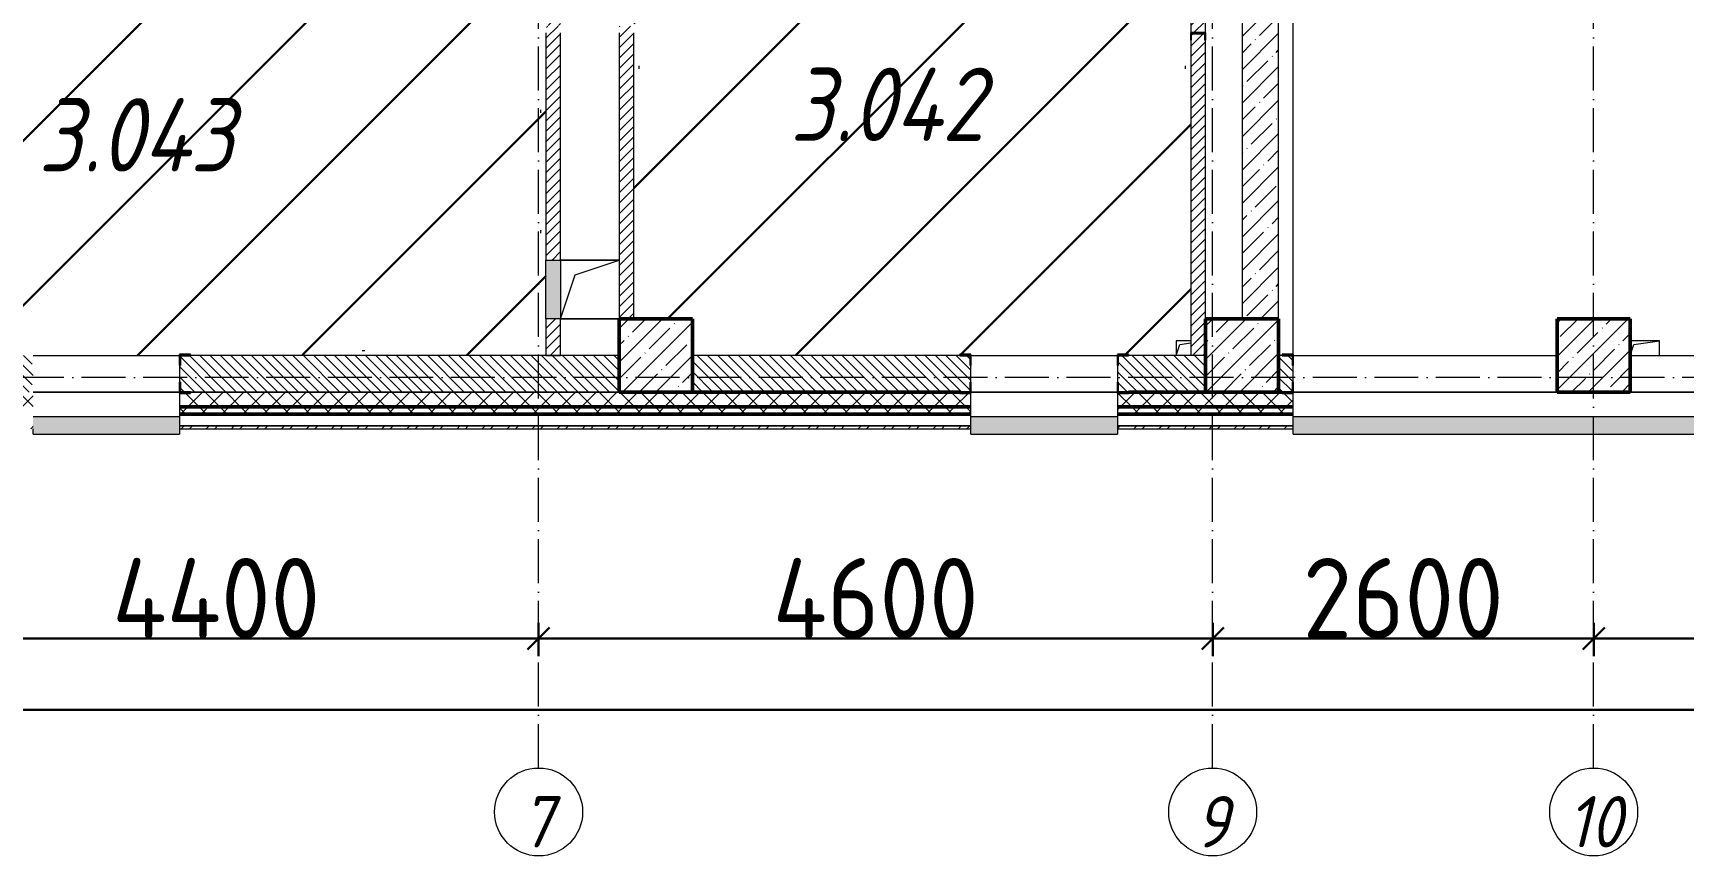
# Model space of a CAD drawing. Header units: millimetres. Extents: x 35697 to 388678, y -91946 to 171347.
# Drawn here: x 290171 to 301437, y -91946 to -86332 of the extents above; entities that cross this region are included whole.
import ezdxf

# ---------------------------------------------------------------- set-up
doc = ezdxf.new("R2010")
doc.units = ezdxf.units.MM
doc.linetypes.add('50_200_ШТРИХ_1Т_ш5_п1_п1_', pattern=[700, 500, -100, 0, -100])
for name, color, linetype, lineweight in [('2.1) ПГП окна 2.8 м', 5, 'Continuous', 30), ('A-____-____-DIMS', 7, 'Continuous', 9), ('A-DETL-____-OTLN-4', 7, 'Continuous', 18), ('A-FLOR-____-OTLN', 7, 'Continuous', 9), ('A-GENM-____-MCUT', 7, 'Continuous', 25), ('A-GENM-____-OTLN', 7, 'Continuous', 9), ('A-GENM-____-OTLN-1', 7, 'Continuous', 25), ('A-GLAZ-____-OTLN', 7, 'Continuous', 9), ('A-WALL-____-MCUT-1', 7, 'Continuous', 9), ('A-WALL-____-MCUT-2', 7, 'Continuous', 50), ('A-WALL-____-MCUT-3', 7, 'Continuous', 9), ('A-WALL-____-OTLN', 7, 'Continuous', 9), ('A-WALL-____-PATT-1', 7, 'Continuous', 9), ('A-WALL-FNSH-MCUT-1', 7, 'Continuous', 9), ('S-COLS-____-MCUT', 7, 'Continuous', 50), ('S-COLS-____-OTLN', 7, 'Continuous', 9), ('S-GRID-____-IDEN', 7, 'Continuous', 9), ('S-GRID-____-OTLN-1', 7, '50_200_ШТРИХ_1Т_ш5_п1_п1_', 9), ('Марки помещений', 7, 'Continuous', 9), ('стяжа', 7, 'Continuous', 30)]:
    doc.layers.add(name, color=color, linetype=linetype, lineweight=lineweight)
doc.layers.add('A-GLAZ-____-OTLN-1', color=7, linetype='Continuous', lineweight=9, true_color=0xc0c0c0)
doc.styles.add('ISOCPEUR_I', font='isocpeui.ttf', dxfattribs={"width": 0.9, "height": 2.5})
doc.styles.add('ISOCPEUR_I_2', font='isocpeui.ttf', dxfattribs={"width": 0.85, "height": 2.3})
doc.styles.add('ISOCPEUR_I_9', font='isocpeui.ttf', dxfattribs={"width": 0.9, "height": 250})
doc.styles.add('СПДС', font='isocpeur.ttf', dxfattribs={"width": 0.9})
doc.dimstyles.new('ISO-2_5_0_9К_БОЛЬШОЙ_ОСИ', dxfattribs={"dimscale": 304.8, "dimtxt": 248.995294, "dimasz": 0.492126, "dimexe": 0.393701, "dimexo": 0, "dimgap": 0, "dimtad": 1, "dimdec": 0, "dimzin": 0, "dimdsep": 46, "dimtxsty": 'ISOCPEUR_I_9', "dimblk1": 'OBLIQUE', "dimblk2": 'OBLIQUE', "dimsah": 1, "dimcen": 0.09, "dimdle": 0.393701, "dimazin": 0, "dimtfac": 1, "dimtdec": 4, "dimtix": 1, "dimtmove": 0, "dimatfit": 3, "dimfxl": 1, "dimtvp": 1, "dimtolj": 1, "dimtzin": 0, "dimarcsym": 2})
pattern_1 = [(135, (283770.707, -86863.456), (-35.35534, -35.35534), [])]
pattern_2 = [(45, (283770.7, -86863.46), (-114.0493, 114.0493), []), (45, (283884.76, -86863.46), (-114.0493, 114.0493), [201.612, -40.322, 3.353, -36.97])]
pattern_3 = [(45, (283770.71, -86863.46), (-70.71068, 70.71068), []), (135, (283770.71, -86863.46), (-70.71068, -70.71068), [])]
pattern_4 = [(45, (283770.707, -86863.456), (-35.35534, 35.35534), [])]

# ---------------------------------------------------------------- blocks, each defined once
blk = doc.blocks.new('BSC_Колонна _Прямоугольная - 500х500-V69-АР1_План отверстий 3 этажа в осях 1-64_А-ГГ')
at = {"layer": 'S-COLS-____-OTLN'}
h = blk.add_hatch(dxfattribs=at)
h.set_pattern_fill('FP_106', color=256, style=0, pattern_type=2)
h.set_pattern_definition([(45, (-10650, 1668.96), (-114.0493, 114.0493), []), (45, (-10535.95, 1668.96), (-114.0493, 114.0493), [201.612, -40.322, 3.353, -36.97])])
h.paths.add_polyline_path([(-250, -250), (250, -250), (250, 250), (-250, 250)], flags=0)
at = {"layer": 'S-COLS-____-MCUT'}
for p, q in [((250, 250), (-250, 250)), ((-250, 250), (-250, -250)), ((250, -250), (250, 250)), ((-250, -250), (250, -250))]:
    blk.add_line(p, q, dxfattribs=at)
blk = doc.blocks.new('BSC_Колонна _Прямоугольная - 500х500-V149-АР1_План отверстий 3 этажа в осях 1-64_А-ГГ')
at = {"layer": 'S-COLS-____-OTLN'}
h = blk.add_hatch(dxfattribs=at)
h.set_pattern_fill('FP_172', color=256, style=0, pattern_type=2)
h.set_pattern_definition([(45, (-14650, 1668.96), (-114.0493, 114.0493), []), (45, (-14535.95, 1668.96), (-114.0493, 114.0493), [201.612, -40.322, 3.353, -36.97])])
h.paths.add_polyline_path([(-250, -250), (250, -250), (250, 250), (-250, 250), (-250, -177)], flags=0)
at = {"layer": 'S-COLS-____-MCUT'}
for p, q in [((250, 250), (-250, 250)), ((-250, 250), (-250, -250)), ((250, -250), (250, 250)), ((-250, -250), (250, -250))]:
    blk.add_line(p, q, dxfattribs=at)
blk = doc.blocks.new('Фахверк_СКБ_Уголок - 250_2700-27497298-АР1_План отверстий 3 этажа в осях 1-64_А-ГГ')
at = {"layer": 'A-GENM-____-MCUT'}
for p, q in [((200, 181), (125, 181)), ((125, 181), (125, 106)), ((131, 106), (131, 175)), ((131, 175), (200, 175)), ((200, 175), (200, 181)), ((125, 106), (131, 106)), ((131, -6), (125, -6)), ((125, -6), (125, -81)), ((125, -81), (200, -81)), ((131, -75), (131, -6)), ((200, -75), (131, -75)), ((200, -81), (200, -75))]:
    blk.add_line(p, q, dxfattribs=at)
blk = doc.blocks.new('Фахверк_СКБ_Уголок - 250_2700_1-27501432-АР1_План отверстий 3 этажа в осях 1-64_А-ГГ')
at = {"layer": 'A-GENM-____-MCUT'}
for p, q in [((200, 181), (125, 181)), ((125, 181), (125, 106)), ((131, 106), (131, 175)), ((131, 175), (200, 175)), ((200, 175), (200, 181)), ((125, 106), (131, 106)), ((131, -6), (125, -6)), ((125, -6), (125, -81)), ((125, -81), (200, -81)), ((131, -75), (131, -6)), ((200, -75), (131, -75)), ((200, -81), (200, -75))]:
    blk.add_line(p, q, dxfattribs=at)
blk = doc.blocks.new('154_Фахверк_СКБ_Швеллер - Тип_100_3960-28331862-АР1_План отверстий 3 этажа в осях 1-64_А-ГГ')
at = {"layer": 'A-GENM-____-MCUT'}
for p, q in [((175, 50), (125, 50)), ((125, 50), (125, -50)), ((128, 47), (175, 47)), ((128, -47), (128, 47)), ((175, 47), (175, 50)), ((125, -50), (175, -50)), ((175, -47), (128, -47)), ((175, -50), (175, -47))]:
    blk.add_line(p, q, dxfattribs=at)
blk = doc.blocks.new('AR_Отверстие Ниша - Лючок-32406080-АР1_План отверстий 3 этажа в осях 1-64_А-ГГ')
at = {"layer": 'A-GLAZ-____-OTLN'}
blk.add_hatch(color=256, dxfattribs=at).paths.add_polyline_path([(-200, -50), (200, -50), (200, 50), (-200, 50)], flags=0)
for p, q in [((-200, 50), (200, 50)), ((-200, -50), (-200, 50)), ((200, 50), (200, -50)), ((200, -50), (-200, -50))]:
    blk.add_line(p, q, dxfattribs=at)
blk = doc.blocks.new('AR_Отверстие прямоугольное _в плите_ - AR_Отверстие прямоугольное _в плите_-30459211-АР1_План отверстий 3 этажа в осях 1-64_А-ГГ')
at = {"layer": 'A-GENM-____-OTLN'}
for p, q in [((200, 200), (-200, 200)), ((-100, 100), (200, 200)), ((-200, -200), (-100, 100)), ((-200, -200), (200, -200))]:
    blk.add_line(p, q, dxfattribs=at)
blk = doc.blocks.new('AR_Отверстие прямоугольное _в плите_ - AR_Отверстие прямоугольное _в плите_-V176-АР1_План отверстий 3 этажа в осях 1-64_А-ГГ')
at = {"layer": 'A-GENM-____-OTLN'}
for p, q in [((0, 50), (-100, 50)), ((-100, 50), (-100, -50)), ((-100, -50), (-75, 25)), ((-75, 25), (0, 36))]:
    blk.add_line(p, q, dxfattribs=at)
blk = doc.blocks.new('AR_Отверстие прямоугольное _в плите_ - AR_Отверстие прямоугольное _в плите_-30510712-АР1_План отверстий 3 этажа в осях 1-64_А-ГГ')
at = {"layer": 'A-GENM-____-OTLN'}
for p, q in [((100, 50), (-100, 50)), ((-100, -50), (-75, 25)), ((-75, 25), (100, 50)), ((100, -50), (100, 50))]:
    blk.add_line(p, q, dxfattribs=at)
blk = doc.blocks.new('Отлив_СКБ - Отлив витража_120_НВФ-31885283-АР1_План отверстий 3 этажа в осях 1-64_А-ГГ')
at = {"layer": 'A-GLAZ-____-OTLN-1'}
for points in [[(656, -2), (1000, -2), (1000, 0), (0, 0), (0, -2)], [(656, -120), (1000, -120), (1000, -2), (0, -2), (0, -120)]]:
    blk.add_hatch(color=256, dxfattribs=at).paths.add_polyline_path(points, flags=0)
at = {"layer": 'A-GLAZ-____-OTLN'}
for p, q in [((0, 0), (1000, 0)), ((1000, -2), (0, -2)), ((0, -120), (0, -83)), ((1000, -83), (1000, -120)), ((0, -120), (1000, -120))]:
    blk.add_line(p, q, dxfattribs=at)
blk = doc.blocks.new('Отлив_СКБ - Отлив витража_120_НВФ-31885342-АР1_План отверстий 3 этажа в осях 1-64_А-ГГ')
at = {"layer": 'A-GLAZ-____-OTLN-1'}
for points in [[(7800, -2), (7800, 0), (0, 0), (0, -2), (6196, -2)], [(7800, -120), (7800, -2), (0, -2), (0, -120), (6196, -120)]]:
    blk.add_hatch(color=256, dxfattribs=at).paths.add_polyline_path(points, flags=0)
at = {"layer": 'A-GLAZ-____-OTLN'}
for p, q in [((0, 0), (7800, 0)), ((7800, -2), (0, -2)), ((0, -120), (0, -83)), ((7800, -83), (7800, -120)), ((0, -120), (7800, -120))]:
    blk.add_line(p, q, dxfattribs=at)
blk = doc.blocks.new('Ось сетки - Круг_Ø6_00__ISO-2_5_0_9K_-25732049-АР1_План отверстий 3 этажа в осях 1-64_А-ГГ')
at = {"layer": 'S-GRID-____-IDEN'}
blk.add_circle((0, 0), 3, dxfattribs=at)
blk = doc.blocks.new('_Oblique')
at = {"color": 0, "linetype": 'ByBlock', "lineweight": -2}
blk.add_line((-0.5, -0.5), (0.5, 0.5), dxfattribs=at)
blk = doc.blocks.new('*D2108')
at = {"layer": 'A-____-____-DIMS', "color": 0, "lineweight": -2, "transparency": 16777216}
for p, q in [((289221, -90356), (289221, -90582)), ((293621, -90356), (293621, -90582)), ((289101, -90462), (293741, -90462))]:
    blk.add_line(p, q, dxfattribs=at)
at = {"layer": 'Defpoints', "color": 0, "transparency": 16777216}
for p in [(289221, -90356), (293621, -90356), (293621, -90462)]:
    blk.add_point(p, dxfattribs=at)
at = {"layer": 'A-____-____-DIMS', "color": 0, "lineweight": -2, "transparency": 16777216, "xscale": 150, "yscale": 150, "zscale": 150, "rotation": 180}
blk.add_blockref('_Oblique', (289221, -90462), dxfattribs=at)
at = {"layer": 'A-____-____-DIMS', "color": 0, "lineweight": -2, "transparency": 16777216, "xscale": 150, "yscale": 150, "zscale": 150}
blk.add_blockref('_Oblique', (293621, -90462), dxfattribs=at)
at = {"layer": 'A-____-____-DIMS', "color": 0, "transparency": 16777216, "insert": (291421, -90188), "char_height": 548.6, "attachment_point": 5, "style": 'СПДС'}
blk.add_mtext('\\A1;4400', dxfattribs=at)
blk = doc.blocks.new('*D2109')
at = {"layer": 'A-____-____-DIMS', "color": 0, "lineweight": -2, "transparency": 16777216}
for p, q in [((293621, -90356), (293621, -90582)), ((298221, -90356), (298221, -90582)), ((293501, -90462), (298341, -90462))]:
    blk.add_line(p, q, dxfattribs=at)
at = {"layer": 'Defpoints', "color": 0, "transparency": 16777216}
for p in [(293621, -90356), (298221, -90356), (298221, -90462)]:
    blk.add_point(p, dxfattribs=at)
at = {"layer": 'A-____-____-DIMS', "color": 0, "lineweight": -2, "transparency": 16777216, "xscale": 150, "yscale": 150, "zscale": 150, "rotation": 180}
blk.add_blockref('_Oblique', (293621, -90462), dxfattribs=at)
at = {"layer": 'A-____-____-DIMS', "color": 0, "lineweight": -2, "transparency": 16777216, "xscale": 150, "yscale": 150, "zscale": 150}
blk.add_blockref('_Oblique', (298221, -90462), dxfattribs=at)
at = {"layer": 'A-____-____-DIMS', "color": 0, "transparency": 16777216, "insert": (295921, -90188), "char_height": 548.6, "attachment_point": 5, "style": 'СПДС'}
blk.add_mtext('\\A1;4600', dxfattribs=at)
blk = doc.blocks.new('*D2110')
at = {"layer": 'A-____-____-DIMS', "color": 0, "lineweight": -2, "transparency": 16777216}
for p, q in [((298221, -90356), (298221, -90582)), ((300821, -90356), (300821, -90582)), ((298101, -90462), (300941, -90462))]:
    blk.add_line(p, q, dxfattribs=at)
at = {"layer": 'Defpoints', "color": 0, "transparency": 16777216}
for p in [(298221, -90356), (300821, -90356), (300821, -90462)]:
    blk.add_point(p, dxfattribs=at)
at = {"layer": 'A-____-____-DIMS', "color": 0, "lineweight": -2, "transparency": 16777216, "xscale": 150, "yscale": 150, "zscale": 150, "rotation": 180}
blk.add_blockref('_Oblique', (298221, -90462), dxfattribs=at)
at = {"layer": 'A-____-____-DIMS', "color": 0, "lineweight": -2, "transparency": 16777216, "xscale": 150, "yscale": 150, "zscale": 150}
blk.add_blockref('_Oblique', (300821, -90462), dxfattribs=at)
at = {"layer": 'A-____-____-DIMS', "color": 0, "transparency": 16777216, "insert": (299521, -90188), "char_height": 548.6, "attachment_point": 5, "style": 'СПДС'}
blk.add_mtext('\\A1;2600', dxfattribs=at)
blk = doc.blocks.new('*D2111')
at = {"layer": 'A-____-____-DIMS', "color": 0, "lineweight": -2, "transparency": 16777216}
for p, q in [((300821, -90356), (300821, -90582)), ((303821, -90356), (303821, -90582)), ((300701, -90462), (303941, -90462))]:
    blk.add_line(p, q, dxfattribs=at)
at = {"layer": 'Defpoints', "color": 0, "transparency": 16777216}
for p in [(300821, -90356), (303821, -90356), (303821, -90462)]:
    blk.add_point(p, dxfattribs=at)
at = {"layer": 'A-____-____-DIMS', "color": 0, "lineweight": -2, "transparency": 16777216, "xscale": 150, "yscale": 150, "zscale": 150, "rotation": 180}
blk.add_blockref('_Oblique', (300821, -90462), dxfattribs=at)
at = {"layer": 'A-____-____-DIMS', "color": 0, "lineweight": -2, "transparency": 16777216, "xscale": 150, "yscale": 150, "zscale": 150}
blk.add_blockref('_Oblique', (303821, -90462), dxfattribs=at)
at = {"layer": 'A-____-____-DIMS', "color": 0, "transparency": 16777216, "insert": (302321, -90188), "char_height": 548.6, "attachment_point": 5, "style": 'СПДС'}
blk.add_mtext('\\A1;3000', dxfattribs=at)
blk = doc.blocks.new('*D2135')
at = {"layer": 'A-____-____-DIMS', "color": 0, "lineweight": -2, "transparency": 16777216}
for p, q in [((281421, -90844), (281421, -91070)), ((384921, -90844), (384921, -91070)), ((281301, -90950), (385041, -90950))]:
    blk.add_line(p, q, dxfattribs=at)
at = {"layer": 'Defpoints', "color": 0, "transparency": 16777216}
for p in [(281421, -90844), (384921, -90844), (384921, -90950)]:
    blk.add_point(p, dxfattribs=at)
at = {"layer": 'A-____-____-DIMS', "color": 0, "lineweight": -2, "transparency": 16777216, "xscale": 150, "yscale": 150, "zscale": 150, "rotation": 180}
blk.add_blockref('_Oblique', (281421, -90950), dxfattribs=at)
at = {"layer": 'A-____-____-DIMS', "color": 0, "lineweight": -2, "transparency": 16777216, "xscale": 150, "yscale": 150, "zscale": 150}
blk.add_blockref('_Oblique', (384921, -90950), dxfattribs=at)
at = {"layer": 'A-____-____-DIMS', "color": 0, "transparency": 16777216, "insert": (333171, -90676), "char_height": 548.6, "attachment_point": 5, "style": 'СПДС'}
blk.add_mtext('\\A1;103500', dxfattribs=at)
blk = doc.blocks.new('3эт')
at = {"layer": 'S-GRID-____-OTLN-1', "color": 251, "ltscale": 0.6, "true_color": 0x636466}
for p, q in [((293620.7, -91346.1), (293620.7, -36982.5)), ((298220.7, -91346.1), (298220.7, -36982.5)), ((300820.7, -91346.1), (300820.7, -36982.5)), ((387845.1, -88682.4), (279101.9, -88682.4))]:
    blk.add_line(p, q, dxfattribs=at)
at = {"layer": 'S-GRID-____-IDEN', "char_height": 350, "attachment_point": 1, "style": 'ISOCPEUR_I'}
for s, insert, width in [('\\fISOCPEUR|b0|i1|c204|p34|;\\W.9;7', (293499, -91537.3), 202.025), ('\\fISOCPEUR|b0|i1|c204|p34|;\\W.9;9', (298099, -91537.3), 202.025), ('10', (300639.6, -91537.3), 346.329)]:
    blk.add_mtext(s, dxfattribs=dict(at, insert=insert, width=width))
at = {"layer": 'A-____-____-DIMS'}
for base, p1, p2, override, picture, middle in [((293620.7, -90462), (289220.7, -90355.9), (293620.7, -90355.9), {"dimtxt": 1.8, "dimpost": '<>', "dimtxsty": 'СПДС', "dimfxl": 4400}, '*D2108', (291420.7, -90187.7)), ((298220.7, -90462), (293620.7, -90355.9), (298220.7, -90355.9), {"dimtxt": 1.8, "dimpost": '<>', "dimtxsty": 'СПДС', "dimfxl": 4600}, '*D2109', (295920.7, -90187.7)), ((300820.7, -90462), (298220.7, -90355.9), (300820.7, -90355.9), {"dimtxt": 1.8, "dimpost": '<>', "dimtxsty": 'СПДС', "dimfxl": 2600}, '*D2110', (299520.7, -90187.7)), ((303820.7, -90462), (300820.7, -90355.9), (303820.7, -90355.9), {"dimtxt": 1.8, "dimpost": '<>', "dimtxsty": 'СПДС', "dimfxl": 3000}, '*D2111', (302320.7, -90187.7)), ((384920.7, -90950.2), (281420.7, -90844.1), (384920.7, -90844.1), {"dimtxt": 1.8, "dimpost": '<>', "dimtxsty": 'СПДС', "dimfxl": 103500}, '*D2135', (333170.7, -90675.9))]:
    dim = blk.add_linear_dim(base=base, p1=p1, p2=p2, dimstyle='ISO-2_5_0_9К_БОЛЬШОЙ_ОСИ', override=override, dxfattribs=at)
    dim.commit()
    dim.dimension.update_dxf_attribs({"geometry": picture, "text_midpoint": middle})

msp = doc.modelspace()

# ---------------------------------------------------------------- hatches: boundary and pattern name
at = {"layer": '2.1) ПГП окна 2.8 м'}
h = msp.add_hatch(dxfattribs=at)
h.set_pattern_fill('ANSI31', color=5, scale=250)
h.paths.add_polyline_path([(298065, -84108), (298071, -83932), (297671, -83932), (297621, -83932), (297621, -83832), (297671, -83832), (298071, -83832), (298071, -81906), (298065, -81906), (298065, -81558), (298070, -81032), (296421, -81032), (296421, -83682), (296421, -83932), (294271, -83932), (294271, -85882), (294271, -86282), (294271, -86332), (294271, -88282), (294671, -88282), (294671, -88532), (296496, -88532), (296496, -88526), (296571, -88526), (296571, -88532), (297571, -88532), (297571, -88526), (297646, -88526), (297971, -88530), (297971, -88432), (298071, -88432), (298071, -86382), (298071, -86332), (298071, -84656), (298065, -84656)])
h.paths.add_polyline_path([(291221, -81382), (291221, -81082), (291221, -81032), (289571, -81032), (289571, -81282), (289321, -81282), (289321, -88282), (289571, -88282), (289571, -88432), (289771, -88432), (289771, -88532), (290096, -88532), (290096, -88526), (290171, -88526), (290171, -88532), (291171, -88532), (291171, -88526), (291246, -88526), (293671, -88531), (293671, -88282), (293671, -87882), (293671, -86332), (293671, -86282), (293671, -84482), (293671, -84082), (293671, -84032), (293671, -83932), (291521, -83932), (290571, -83932), (290521, -83932), (290521, -83832), (290571, -83832), (291221, -83832)])
h.paths.add_polyline_path([(294071, -81032), (291671, -81032), (291671, -83332), (292321, -83332), (292821, -83332), (294071, -83332)])
h.paths.add_polyline_path([(295161, -87394), (296863, -87394), (296863, -86194), (295161, -86194)], flags=24)
h.paths.add_polyline_path([(291348, -85138), (293003, -85138), (293003, -83938), (291348, -83938)], flags=24)
h.paths.add_polyline_path([(290031, -87602), (291733, -87602), (291733, -86402), (290031, -86402)], flags=24)
h.paths.add_polyline_path([(291780, -82763), (293480, -82763), (293480, -81563), (291780, -81563)], flags=24)
at = {"layer": 'A-WALL-____-PATT-1'}
h = msp.add_hatch(dxfattribs=at)
h.set_pattern_fill('FP_5', color=256, style=0, pattern_type=2)
h.set_pattern_definition(pattern_4)
h.paths.add_polyline_path([(298071, -88532), (298171, -88532), (298171, -86382), (298168, -86382), (298168, -86335), (298074, -86335), (298074, -86382), (298071, -86382), (298071, -88282)], flags=0)
h.paths.add_polyline_path([(298168, -86332), (298171, -86332), (298171, -84632), (298071, -84632), (298071, -86332), (298123, -86332)], flags=0)
h.paths.add_polyline_path([(298071, -84132), (298171, -84132), (298171, -81882), (298071, -81882), (298071, -83932)], flags=0)
h.paths.add_polyline_path([(298150, -81582), (298171, -81582), (298171, -80982), (298071, -80982), (298071, -81582), (298150, -81582)], flags=0)
h = msp.add_hatch(dxfattribs=at)
h.set_pattern_fill('FP_38', color=256, style=0, pattern_type=2)
h.set_pattern_definition(pattern_2)
h.paths.add_polyline_path([(298421, -88282), (298671, -88282), (298671, -81682), (298421, -81682), (298421, -87849)], flags=0)
h.paths.add_polyline_path([(298421, -81482), (298671, -81482), (298671, -81282), (298421, -81282)], flags=0)
h = msp.add_hatch(dxfattribs=at)
h.set_pattern_fill('FP_5', color=256, style=0, pattern_type=2)
h.set_pattern_definition(pattern_4)
h.paths.add_polyline_path([(293771, -88532), (293771, -88282), (293671, -88282), (293671, -88532)], flags=0)
h.paths.add_polyline_path([(293671, -87882), (293771, -87882), (293771, -86332), (293768, -86332), (293768, -86285), (293674, -86285), (293674, -86332), (293671, -86332), (293671, -87849)], flags=0)
h.paths.add_polyline_path([(293674, -86282), (293771, -86282), (293771, -84482), (293671, -84482), (293671, -86282), (293674, -86282)], flags=0)
h.paths.add_polyline_path([(293768, -84079), (293768, -84032), (293771, -84032), (293771, -83932), (293671, -83932), (293671, -84032), (293674, -84032), (293674, -84079)], flags=0)
h = msp.add_hatch(dxfattribs=at)
h.set_pattern_fill('FP_5', color=256, style=0, pattern_type=2)
h.set_pattern_definition(pattern_4)
h.paths.add_polyline_path([(294271, -88282), (294271, -86332), (294268, -86332), (294268, -86285), (294174, -86285), (294174, -86332), (294171, -86332), (294171, -88282)], flags=0)
h.paths.add_polyline_path([(294271, -85882), (294271, -83932), (294171, -83932), (294171, -85882)], flags=0)
h = msp.add_hatch(dxfattribs=at)
h.set_pattern_fill('FP_6', color=256, style=0, pattern_type=2)
h.set_pattern_definition(pattern_1)
h.paths.add_polyline_path([(294171, -88782), (294171, -88532), (291177, -88532), (291177, -88601), (291171, -88601), (291171, -88713), (291177, -88713), (291177, -88782), (292594, -88782)], flags=0)
h.paths.add_polyline_path([(289943, -88782), (290165, -88782), (290165, -88713), (290171, -88713), (290171, -88601), (290165, -88601), (290165, -88532), (289571, -88532), (289571, -88782)], flags=0)
h = msp.add_hatch(dxfattribs=at)
h.set_pattern_fill('FP_6', color=256, style=0, pattern_type=2)
h.set_pattern_definition(pattern_1)
h.paths.add_polyline_path([(296129, -88782), (296565, -88782), (296565, -88713), (296571, -88713), (296571, -88601), (296565, -88601), (296565, -88532), (294671, -88532), (294671, -88782)], flags=0)
h.paths.add_polyline_path([(298171, -88782), (298171, -88532), (297577, -88532), (297577, -88601), (297571, -88601), (297571, -88713), (297577, -88713), (297577, -88782), (297897, -88782)], flags=0)
h = msp.add_hatch(dxfattribs=at)
h.set_pattern_fill('FP_6', color=256, style=0, pattern_type=2)
h.set_pattern_definition(pattern_1)
h.paths.add_polyline_path([(298671, -88782), (298765, -88782), (298765, -88713), (298771, -88713), (298771, -88601), (298765, -88601), (298765, -88532), (298671, -88532), (298671, -88709)], flags=0)
h = msp.add_hatch(dxfattribs=at)
h.set_pattern_fill('FP_1', color=256, style=0, pattern_type=2)
h.set_pattern_definition(pattern_3)
h.paths.add_polyline_path([(385021, -88932), (385121, -88932), (385121, -88882), (375921, -88882), (375921, -88932), (384502, -88932)], flags=0)
h.paths.add_polyline_path([(373014, -88932), (374121, -88932), (374121, -88882), (366171, -88882), (366171, -88932), (372130, -88932)], flags=0)
h.paths.add_polyline_path([(365060, -88932), (365171, -88932), (365171, -88882), (363971, -88882), (363971, -88932), (364177, -88932)], flags=0)
h.paths.add_polyline_path([(360971, -88932), (362171, -88932), (362171, -88882), (360971, -88882)], flags=0)
h.paths.add_polyline_path([(357991, -88932), (359171, -88932), (359171, -88882), (357971, -88882), (357971, -88932)], flags=0)
h.paths.add_polyline_path([(356171, -88932), (356171, -88882), (354771, -88882), (354771, -88932), (355339, -88932)], flags=0)
h.paths.add_polyline_path([(352971, -88932), (352971, -88882), (351771, -88882), (351771, -88932), (352688, -88932)], flags=0)
h.paths.add_polyline_path([(349971, -88932), (349971, -88882), (348771, -88882), (348771, -88932)], flags=0)
h.paths.add_polyline_path([(346971, -88932), (346971, -88882), (345771, -88882), (345771, -88932), (346502, -88932)], flags=0)
h.paths.add_polyline_path([(342771, -88932), (343971, -88932), (343971, -88882), (342771, -88882)], flags=0)
h.paths.add_polyline_path([(339771, -88932), (340971, -88932), (340971, -88882), (339771, -88882)], flags=0)
h.paths.add_polyline_path([(336781, -88932), (337971, -88932), (337971, -88882), (336771, -88882), (336771, -88932)], flags=0)
h.paths.add_polyline_path([(334971, -88932), (334971, -88882), (333771, -88882), (333771, -88932), (334130, -88932)], flags=0)
h.paths.add_polyline_path([(328827, -88932), (328971, -88932), (328971, -88882), (327771, -88882), (327771, -88932), (327944, -88932)], flags=0)
h.paths.add_polyline_path([(325971, -88932), (325971, -88882), (324771, -88882), (324771, -88932), (325292, -88932)], flags=0)
h.paths.add_polyline_path([(322641, -88932), (322971, -88932), (322971, -88882), (321571, -88882), (321571, -88932)], flags=0)
h.paths.add_polyline_path([(319771, -88932), (319771, -88882), (318571, -88882), (318571, -88932), (319106, -88932)], flags=0)
h.paths.add_polyline_path([(316771, -88932), (316771, -88882), (315571, -88882), (315571, -88932)], flags=0)
h.paths.add_polyline_path([(313771, -88932), (313771, -88882), (312571, -88882), (312571, -88932), (312920, -88932)], flags=0)
h.paths.add_polyline_path([(310771, -88932), (310771, -88882), (309571, -88882), (309571, -88932), (310269, -88932)], flags=0)
h.paths.add_polyline_path([(306734, -88932), (307771, -88932), (307771, -88882), (306571, -88882), (306571, -88932)], flags=0)
h.paths.add_polyline_path([(297571, -88932), (298771, -88932), (298771, -88882), (297571, -88882)], flags=0)
h.paths.add_polyline_path([(296571, -88932), (296571, -88882), (291171, -88882), (291171, -88932), (296129, -88932)], flags=0)
h.paths.add_polyline_path([(289943, -88932), (290171, -88932), (290171, -88882), (281221, -88882), (281221, -88932), (289059, -88932)], flags=0)
h = msp.add_hatch(dxfattribs=at)
h.set_pattern_fill('FP_1', color=256, style=0, pattern_type=2)
h.set_pattern_definition(pattern_3)
h.paths.add_polyline_path([(384521, -88882), (385021, -88882), (385021, -88782), (375996, -88782), (375996, -88788), (375921, -88788), (375921, -88882), (384502, -88882)], flags=0)
h.paths.add_polyline_path([(373014, -88882), (374121, -88882), (374121, -88788), (374046, -88788), (374046, -88782), (366171, -88782), (366171, -88882), (372771, -88882)], flags=0)
h.paths.add_polyline_path([(365171, -88882), (365171, -88782), (364046, -88782), (364046, -88788), (363971, -88788), (363971, -88882), (365060, -88882)], flags=0)
h.paths.add_polyline_path([(362171, -88882), (362171, -88788), (362096, -88788), (362096, -88782), (361046, -88782), (361046, -88788), (360971, -88788), (360971, -88882), (361525, -88882)], flags=0)
h.paths.add_polyline_path([(359171, -88882), (359171, -88782), (358046, -88782), (358046, -88788), (357971, -88788), (357971, -88882), (358046, -88882)], flags=0)
h.paths.add_polyline_path([(354771, -88882), (356171, -88882), (356171, -88782), (354846, -88782), (354846, -88788), (354771, -88788)], flags=0)
h.paths.add_polyline_path([(352688, -88882), (352971, -88882), (352971, -88788), (352896, -88788), (352896, -88782), (351846, -88782), (351846, -88788), (351771, -88788), (351771, -88882), (351804, -88882)], flags=0)
h.paths.add_polyline_path([(349971, -88882), (349971, -88782), (348846, -88782), (348846, -88788), (348771, -88788), (348771, -88882), (348846, -88882)], flags=0)
h.paths.add_polyline_path([(346621, -88882), (346971, -88882), (346971, -88788), (346896, -88788), (346896, -88782), (345846, -88782), (345846, -88788), (345771, -88788), (345771, -88882), (346502, -88882)], flags=0)
h.paths.add_polyline_path([(343971, -88882), (343971, -88788), (343896, -88788), (343896, -88782), (342846, -88782), (342846, -88788), (342771, -88788), (342771, -88882), (343851, -88882)], flags=0)
h.paths.add_polyline_path([(340971, -88882), (340971, -88788), (340896, -88788), (340896, -88782), (339846, -88782), (339846, -88788), (339771, -88788), (339771, -88882), (340316, -88882)], flags=0)
h.paths.add_polyline_path([(336781, -88882), (337971, -88882), (337971, -88788), (337896, -88788), (337896, -88782), (336846, -88782), (336846, -88788), (336771, -88788), (336771, -88882), (336777, -88882)], flags=0)
h.paths.add_polyline_path([(333771, -88882), (334971, -88882), (334971, -88788), (334896, -88788), (334896, -88782), (333846, -88782), (333846, -88788), (333771, -88788)], flags=0)
h.paths.add_polyline_path([(328827, -88882), (328971, -88882), (328971, -88788), (328896, -88788), (328896, -88782), (327846, -88782), (327846, -88788), (327771, -88788), (327771, -88882), (328621, -88882)], flags=0)
h.paths.add_polyline_path([(325971, -88882), (325971, -88788), (325896, -88788), (325896, -88782), (324846, -88782), (324846, -88788), (324771, -88788), (324771, -88882), (325965, -88882)], flags=0)
h.paths.add_polyline_path([(322641, -88882), (322971, -88882), (322971, -88788), (322896, -88788), (322896, -88782), (321571, -88782), (321571, -88882)], flags=0)
h.paths.add_polyline_path([(319106, -88882), (319771, -88882), (319771, -88788), (319696, -88788), (319696, -88782), (318571, -88782), (318571, -88882)], flags=0)
h.paths.add_polyline_path([(316771, -88882), (316771, -88788), (316696, -88788), (316696, -88782), (315646, -88782), (315646, -88788), (315571, -88788), (315571, -88882), (316765, -88882)], flags=0)
h.paths.add_polyline_path([(313771, -88882), (313771, -88788), (313696, -88788), (313696, -88782), (312571, -88782), (312571, -88882), (312920, -88882)], flags=0)
h.paths.add_polyline_path([(310771, -88882), (310771, -88788), (310696, -88788), (310696, -88782), (309571, -88782), (309571, -88882), (310269, -88882)], flags=0)
h.paths.add_polyline_path([(307771, -88882), (307771, -88788), (307696, -88788), (307696, -88782), (306646, -88782), (306646, -88788), (306571, -88788), (306571, -88882), (306734, -88882)], flags=0)
h.paths.add_polyline_path([(297897, -88882), (298771, -88882), (298771, -88788), (298696, -88788), (298696, -88782), (297646, -88782), (297646, -88788), (297571, -88788), (297571, -88882)], flags=0)
h.paths.add_polyline_path([(296129, -88882), (296571, -88882), (296571, -88788), (296496, -88788), (296496, -88782), (291246, -88782), (291246, -88788), (291171, -88788), (291171, -88882), (294671, -88882)], flags=0)
h.paths.add_polyline_path([(289059, -88882), (290171, -88882), (290171, -88788), (290096, -88788), (290096, -88782), (281321, -88782), (281321, -88882), (287292, -88882)], flags=0)
h = msp.add_hatch(dxfattribs=at)
h.set_pattern_fill('FP_3', color=256, style=0, pattern_type=2)
h.set_pattern_definition([(45, (283770.71, -86863.46), (-85.5366, 85.5366), []), (45, (283827.73, -86863.46), (-85.5366, 85.5366), [])])
h.paths.add_polyline_path([(322086, -89032), (322086, -89012), (321572, -89012), (321572, -89032)], flags=0)
h.paths.add_polyline_path([(319771, -89032), (319771, -89012), (318571, -89012), (318571, -89032), (319106, -89032)], flags=0)
h.paths.add_polyline_path([(316771, -89032), (316771, -89012), (315572, -89012), (315572, -89032)], flags=0)
h.paths.add_polyline_path([(313771, -89032), (313771, -89012), (312571, -89012), (312571, -89032), (312920, -89032)], flags=0)
h.paths.add_polyline_path([(310269, -89032), (310771, -89032), (310771, -89012), (309572, -89012), (309572, -89032)], flags=0)
h.paths.add_polyline_path([(307771, -89032), (307771, -89012), (306571, -89012), (306571, -89032), (306734, -89032)], flags=0)
h.paths.add_polyline_path([(297897, -89032), (298771, -89032), (298771, -89012), (297571, -89012), (297571, -89032)], flags=0)
h.paths.add_polyline_path([(296571, -89032), (296571, -89012), (291171, -89012), (291171, -89032), (296129, -89032)], flags=0)
h.paths.add_polyline_path([(289943, -89032), (290171, -89032), (290171, -89012), (281091, -89012), (281091, -89032), (289059, -89032)], flags=0)
at = {"layer": 'S-COLS-____-OTLN'}
h = msp.add_hatch(dxfattribs=at)
h.set_pattern_fill('FP_38', color=256, style=0, pattern_type=2)
h.set_pattern_definition(pattern_2)
h.paths.add_polyline_path([(300571, -88782), (301071, -88782), (301071, -88282), (300571, -88282)], flags=0)

# ---------------------------------------------------------------- linework, layer by layer
at = {"layer": 'A-DETL-____-OTLN-4'}
msp.add_line((298771, -88526), (298771, -81382), dxfattribs=at)
at = {"layer": 'A-FLOR-____-OTLN'}
for p, q in [((293771, -87882), (294171, -87882)), ((294171, -88282), (293771, -88282))]:
    msp.add_line(p, q, dxfattribs=at)
at = {"layer": 'A-WALL-____-MCUT-1'}
for p, q in [((298421, -81682), (298421, -88282)), ((298671, -88282), (298671, -81682))]:
    msp.add_line(p, q, dxfattribs=at)
at = {"layer": 'A-WALL-____-MCUT-2'}
for p, q in [((291171, -88882), (296571, -88882)), ((296496, -88782), (294671, -88782)), ((294671, -88782), (296496, -88782)), ((297571, -88882), (298771, -88882)), ((298171, -88782), (297646, -88782)), ((297646, -88782), (298171, -88782)), ((298696, -88782), (298671, -88782)), ((298671, -88782), (298696, -88782)), ((291171, -88932), (296571, -88932)), ((297571, -88932), (298771, -88932))]:
    msp.add_line(p, q, dxfattribs=at)
at = {"layer": 'A-WALL-____-MCUT-3'}
for p, q in [((294171, -88532), (291246, -88532)), ((296496, -88532), (294671, -88532)), ((298171, -88532), (297646, -88532)), ((298696, -88532), (298671, -88532)), ((291171, -88601), (291171, -88713)), ((296571, -88713), (296571, -88601)), ((297571, -88601), (297571, -88713)), ((298771, -88713), (298771, -88601)), ((291171, -88788), (291171, -89012)), ((291246, -88782), (294171, -88782)), ((294171, -88782), (291246, -88782)), ((296571, -89012), (296571, -88788)), ((297571, -88788), (297571, -89012)), ((298771, -89012), (298771, -88788)), ((291171, -89012), (296571, -89012)), ((297571, -89012), (298771, -89012))]:
    msp.add_line(p, q, dxfattribs=at)
at = {"layer": 'A-WALL-____-OTLN'}
for p, q in [((290171, -88532), (291171, -88532)), ((296571, -88532), (297571, -88532)), ((298771, -88532), (300571, -88532)), ((301071, -88532), (303571, -88532)), ((290171, -88782), (291171, -88782)), ((291171, -88782), (290171, -88782)), ((296571, -88782), (297571, -88782)), ((297571, -88782), (296571, -88782)), ((298771, -88782), (300571, -88782)), ((300571, -88782), (298771, -88782)), ((301071, -88782), (303571, -88782)), ((303571, -88782), (301071, -88782))]:
    msp.add_line(p, q, dxfattribs=at)
at = {"layer": 'A-WALL-FNSH-MCUT-1'}
for p, q in [((298071, -84632), (298071, -86332)), ((298171, -86332), (298171, -84632)), ((293671, -86332), (293671, -87882)), ((293771, -87882), (293771, -86332)), ((294171, -86332), (294171, -88282)), ((294271, -88282), (294271, -86332)), ((298071, -86382), (298071, -88532)), ((298171, -88282), (298171, -86382)), ((294306, -86557), (294306, -86577)), ((298036, -86577), (298036, -86557)), ((293636, -86877), (293636, -86857)), ((293636, -87697), (293636, -87677)), ((293671, -88282), (293671, -88532)), ((293771, -88532), (293771, -88282)), ((292416, -88497), (292436, -88497)), ((293671, -88532), (293771, -88532)), ((296571, -89012), (291171, -89012)), ((291171, -89012), (291171, -89032)), ((291171, -89032), (296571, -89032)), ((296571, -89032), (296571, -89012)), ((298771, -89012), (297571, -89012)), ((297571, -89012), (297571, -89032)), ((297571, -89032), (298771, -89032)), ((298771, -89032), (298771, -89012))]:
    msp.add_line(p, q, dxfattribs=at)
at = {"layer": 'S-COLS-____-MCUT'}
for p, q in [((301071, -88282), (300571, -88282)), ((300571, -88282), (300571, -88782)), ((301071, -88782), (301071, -88282)), ((300571, -88782), (301071, -88782))]:
    msp.add_line(p, q, dxfattribs=at)

# ---------------------------------------------------------------- block references
at = {"layer": 'A-GENM-____-OTLN'}
for name, p in [('AR_Отверстие прямоугольное _в плите_ - AR_Отверстие прямоугольное _в плите_-30459211-АР1_План отверстий 3 этажа в осях 1-64_А-ГГ', (293971, -88082)), ('AR_Отверстие прямоугольное _в плите_ - AR_Отверстие прямоугольное _в плите_-V176-АР1_План отверстий 3 этажа в осях 1-64_А-ГГ', (298071, -88482)), ('AR_Отверстие прямоугольное _в плите_ - AR_Отверстие прямоугольное _в плите_-30510712-АР1_План отверстий 3 этажа в осях 1-64_А-ГГ', (301171, -88482))]:
    msp.add_blockref(name, p, dxfattribs=at)
at = {"layer": 'A-GENM-____-OTLN-1'}
for name, p, rotation in [('154_Фахверк_СКБ_Швеллер - Тип_100_3960-28331862-АР1_План отверстий 3 этажа в осях 1-64_А-ГГ', (298121, -86207), 269.9999999999997), ('Фахверк_СКБ_Уголок - 250_2700-27497298-АР1_План отверстий 3 этажа в осях 1-64_А-ГГ', (296696, -88607), 180), ('Фахверк_СКБ_Уголок - 250_2700_1-27501432-АР1_План отверстий 3 этажа в осях 1-64_А-ГГ', (298896, -88607), 180)]:
    msp.add_blockref(name, p, dxfattribs=dict(at, rotation=rotation))
for p in [(291046, -88707), (297446, -88707)]:
    msp.add_blockref('Фахверк_СКБ_Уголок - 250_2700-27497298-АР1_План отверстий 3 этажа в осях 1-64_А-ГГ', p, dxfattribs=at)
at = {"layer": 'A-GLAZ-____-OTLN', "rotation": 89.9999999999997}
msp.add_blockref('AR_Отверстие Ниша - Лючок-32406080-АР1_План отверстий 3 этажа в осях 1-64_А-ГГ', (293721, -88082), dxfattribs=at)
at = {"layer": 'A-GLAZ-____-OTLN'}
for name, p in [('Отлив_СКБ - Отлив витража_120_НВФ-31885283-АР1_План отверстий 3 этажа в осях 1-64_А-ГГ', (290171, -88949)), ('Отлив_СКБ - Отлив витража_120_НВФ-31885283-АР1_План отверстий 3 этажа в осях 1-64_А-ГГ', (296571, -88949)), ('Отлив_СКБ - Отлив витража_120_НВФ-31885342-АР1_План отверстий 3 этажа в осях 1-64_А-ГГ', (298771, -88949))]:
    msp.add_blockref(name, p, dxfattribs=at)
at = {"layer": 'S-COLS-____-OTLN'}
for name, p in [('BSC_Колонна _Прямоугольная - 500х500-V69-АР1_План отверстий 3 этажа в осях 1-64_А-ГГ', (294421, -88532)), ('BSC_Колонна _Прямоугольная - 500х500-V149-АР1_План отверстий 3 этажа в осях 1-64_А-ГГ', (298421, -88532))]:
    msp.add_blockref(name, p, dxfattribs=at)
at = {"layer": 'S-GRID-____-IDEN', "xscale": 99.99999999999993, "yscale": 99.99999999999993, "zscale": 99.99999999999993}
for p in [(293621, -91646), (298221, -91646), (300821, -91646)]:
    msp.add_blockref('Ось сетки - Круг_Ø6_00__ISO-2_5_0_9K_-25732049-АР1_План отверстий 3 этажа в осях 1-64_А-ГГ', p, dxfattribs=at)
at = {"layer": 'стяжа'}
msp.add_blockref('3эт', (0, 0), dxfattribs=at)

# ---------------------------------------------------------------- texts
at = {"layer": 'Марки помещений', "char_height": 500, "width": 817.72, "attachment_point": 1, "style": 'ISOCPEUR_I_2'}
for s, insert in [('3.042', (295337, -86569)), ('3.043', (290207, -86777))]:
    msp.add_mtext(s, dxfattribs=dict(at, insert=insert))

doc.saveas('drawing.dxf')
